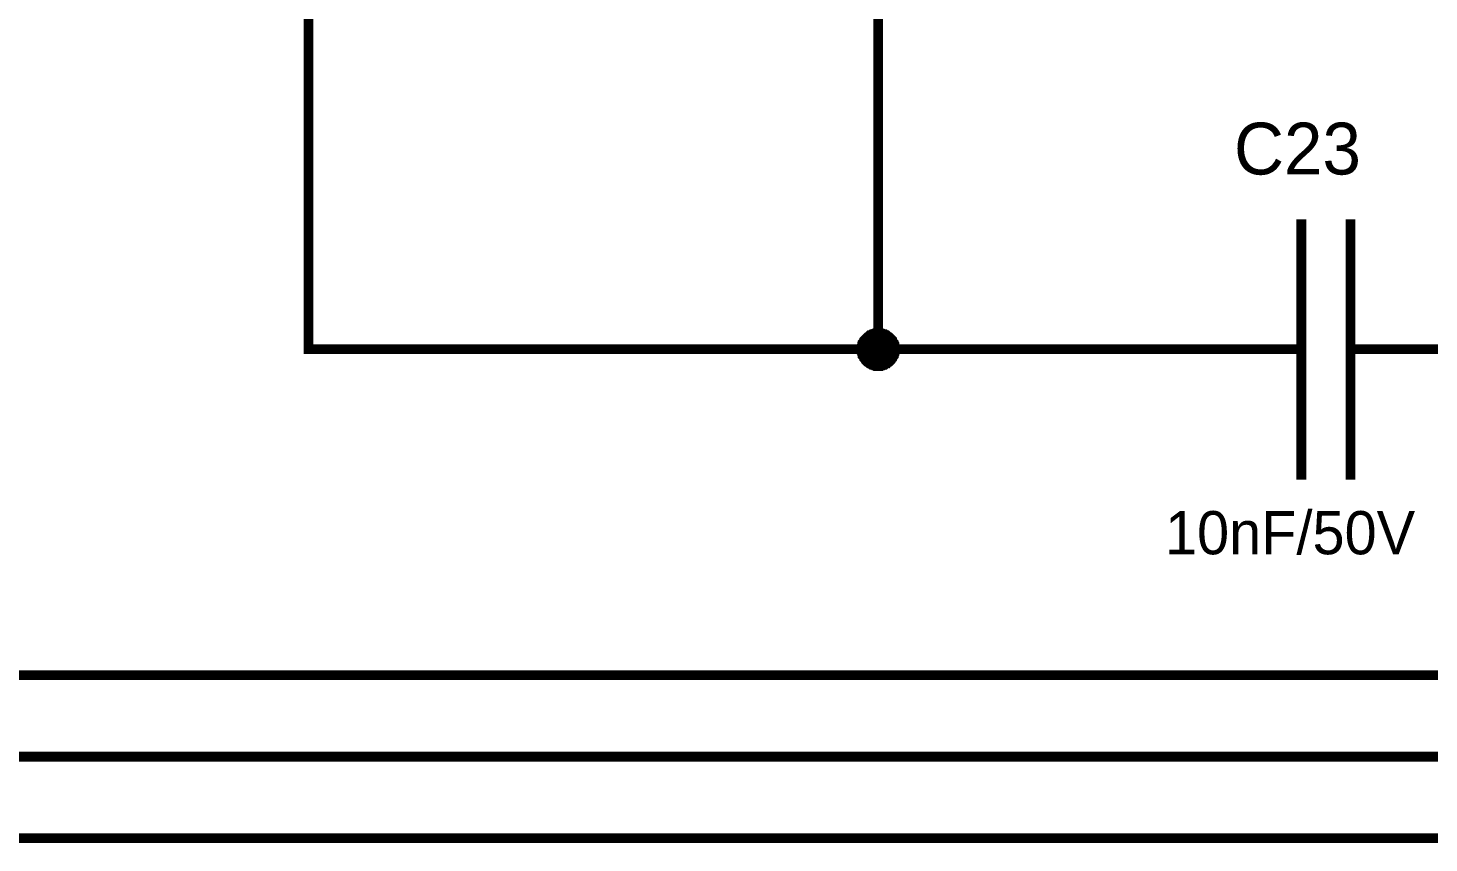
# Model space of a CAD drawing. Header units: millimetres. Extents: x 0 to 420, y 0 to 297.
# Drawn here: x 233.88 to 276.9, y 189.85 to 214.86 of the extents above; entities that cross this region are included whole.
import ezdxf

# ---------------------------------------------------------------- set-up
doc = ezdxf.new("R2010")
doc.units = ezdxf.units.MM
doc.layers.add('Sheet', color=255, linetype='Continuous')

msp = doc.modelspace()

# ---------------------------------------------------------------- linework, layer by layer
at = {"layer": 'Sheet'}
for points, const_width in [([(269.981, 204.999), (259.984, 204.999), (242.49, 204.999), (242.49, 224.985), (242.49, 237.487), (242.49, 252.49), (248.746, 252.49)], 0.3), ([(262.483, 219.985), (259.984, 219.985), (259.984, 204.999)], 0.3), ([(272.977, 208.99), (272.977, 200.992)], 0.3), ([(274.483, 208.99), (274.483, 200.992)], 0.3), ([(259.471, 204.999), (259.471, 205.032), (259.471, 205.049), (259.471, 205.082), (259.488, 205.098), (259.488, 205.131), (259.488, 205.148), (259.504, 205.164), (259.504, 205.198), (259.521, 205.214), (259.537, 205.231), (259.554, 205.264), (259.554, 205.28), (259.57, 205.297), (259.587, 205.314), (259.604, 205.33), (259.62, 205.347), (259.637, 205.363), (259.653, 205.38), (259.686, 205.396), (259.703, 205.413), (259.719, 205.429), (259.736, 205.429), (259.769, 205.446), (259.786, 205.463), (259.802, 205.463), (259.835, 205.479), (259.852, 205.479), (259.885, 205.479), (259.901, 205.496), (259.935, 205.496), (259.951, 205.496), (259.984, 205.496)], 0.3), ([(259.471, 204.999), (259.471, 205.032), (259.471, 205.049), (259.471, 205.082), (259.488, 205.098), (259.488, 205.131), (259.488, 205.148), (259.504, 205.164), (259.504, 205.198), (259.521, 205.214), (259.537, 205.231), (259.554, 205.264), (259.554, 205.28), (259.57, 205.297), (259.587, 205.314), (259.604, 205.33), (259.62, 205.347), (259.637, 205.363), (259.653, 205.38), (259.686, 205.396), (259.703, 205.413), (259.719, 205.429), (259.736, 205.429), (259.769, 205.446), (259.786, 205.463), (259.802, 205.463), (259.835, 205.479), (259.852, 205.479), (259.885, 205.479), (259.901, 205.496), (259.935, 205.496), (259.951, 205.496), (259.984, 205.496)], 0.3), ([(259.471, 204.999), (259.471, 205.032), (259.471, 205.049), (259.471, 205.082), (259.488, 205.098), (259.488, 205.131), (259.488, 205.148), (259.504, 205.164), (259.504, 205.198), (259.521, 205.214), (259.537, 205.231), (259.554, 205.264), (259.554, 205.28), (259.57, 205.297), (259.587, 205.314), (259.604, 205.33), (259.62, 205.347), (259.637, 205.363), (259.653, 205.38), (259.686, 205.396), (259.703, 205.413), (259.719, 205.429), (259.736, 205.429), (259.769, 205.446), (259.786, 205.463), (259.802, 205.463), (259.835, 205.479), (259.852, 205.479), (259.885, 205.479), (259.901, 205.496), (259.935, 205.496), (259.951, 205.496), (259.984, 205.496)], 0.3), ([(259.471, 204.999), (259.471, 205.032), (259.471, 205.049), (259.471, 205.082), (259.488, 205.098), (259.488, 205.131), (259.488, 205.148), (259.504, 205.164), (259.504, 205.198), (259.521, 205.214), (259.537, 205.231), (259.554, 205.264), (259.554, 205.28), (259.57, 205.297), (259.587, 205.314), (259.604, 205.33), (259.62, 205.347), (259.637, 205.363), (259.653, 205.38), (259.686, 205.396), (259.703, 205.413), (259.719, 205.429), (259.736, 205.429), (259.769, 205.446), (259.786, 205.463), (259.802, 205.463), (259.835, 205.479), (259.852, 205.479), (259.885, 205.479), (259.901, 205.496), (259.935, 205.496), (259.951, 205.496), (259.984, 205.496)], 0.3), ([(259.984, 205.496), (259.984, 205.496)], 0.3), ([(259.984, 205.496), (260.017, 205.496), (260.034, 205.496), (260.067, 205.496), (260.084, 205.479), (260.117, 205.479), (260.133, 205.479), (260.166, 205.463), (260.183, 205.463), (260.199, 205.446), (260.233, 205.429), (260.249, 205.429), (260.266, 205.413), (260.282, 205.396), (260.315, 205.38), (260.332, 205.363), (260.348, 205.347), (260.365, 205.33), (260.381, 205.314), (260.398, 205.297), (260.415, 205.28), (260.415, 205.264), (260.431, 205.231), (260.448, 205.214), (260.464, 205.198), (260.464, 205.164), (260.481, 205.148), (260.481, 205.131), (260.481, 205.098), (260.497, 205.082), (260.497, 205.049), (260.497, 205.032), (260.497, 204.999)], 0.3), ([(259.984, 205.496), (259.984, 205.496)], 0.3), ([(259.984, 205.496), (260.017, 205.496), (260.034, 205.496), (260.067, 205.496), (260.084, 205.479), (260.117, 205.479), (260.133, 205.479), (260.166, 205.463), (260.183, 205.463), (260.199, 205.446), (260.233, 205.429), (260.249, 205.429), (260.266, 205.413), (260.282, 205.396), (260.315, 205.38), (260.332, 205.363), (260.348, 205.347), (260.365, 205.33), (260.381, 205.314), (260.398, 205.297), (260.415, 205.28), (260.415, 205.264), (260.431, 205.231), (260.448, 205.214), (260.464, 205.198), (260.464, 205.164), (260.481, 205.148), (260.481, 205.131), (260.481, 205.098), (260.497, 205.082), (260.497, 205.049), (260.497, 205.032), (260.497, 204.999)], 0.3), ([(259.984, 205.496), (259.984, 205.496)], 0.3), ([(259.984, 205.496), (260.017, 205.496), (260.034, 205.496), (260.067, 205.496), (260.084, 205.479), (260.117, 205.479), (260.133, 205.479), (260.166, 205.463), (260.183, 205.463), (260.199, 205.446), (260.233, 205.429), (260.249, 205.429), (260.266, 205.413), (260.282, 205.396), (260.315, 205.38), (260.332, 205.363), (260.348, 205.347), (260.365, 205.33), (260.381, 205.314), (260.398, 205.297), (260.415, 205.28), (260.415, 205.264), (260.431, 205.231), (260.448, 205.214), (260.464, 205.198), (260.464, 205.164), (260.481, 205.148), (260.481, 205.131), (260.481, 205.098), (260.497, 205.082), (260.497, 205.049), (260.497, 205.032), (260.497, 204.999)], 0.3), ([(259.984, 205.496), (259.984, 205.496)], 0.3), ([(259.984, 205.496), (260.017, 205.496), (260.034, 205.496), (260.067, 205.496), (260.084, 205.479), (260.117, 205.479), (260.133, 205.479), (260.166, 205.463), (260.183, 205.463), (260.199, 205.446), (260.233, 205.429), (260.249, 205.429), (260.266, 205.413), (260.282, 205.396), (260.315, 205.38), (260.332, 205.363), (260.348, 205.347), (260.365, 205.33), (260.381, 205.314), (260.398, 205.297), (260.415, 205.28), (260.415, 205.264), (260.431, 205.231), (260.448, 205.214), (260.464, 205.198), (260.464, 205.164), (260.481, 205.148), (260.481, 205.131), (260.481, 205.098), (260.497, 205.082), (260.497, 205.049), (260.497, 205.032), (260.497, 204.999)], 0.3), ([(259.471, 204.999), (259.471, 205.032), (259.471, 205.049), (259.471, 205.082), (259.488, 205.098), (259.488, 205.131), (259.488, 205.148), (259.504, 205.164), (259.504, 205.198), (259.521, 205.214), (259.537, 205.231), (259.554, 205.264), (259.554, 205.28), (259.57, 205.297), (259.587, 205.314), (259.604, 205.33), (259.62, 205.347), (259.637, 205.363), (259.653, 205.38), (259.686, 205.396), (259.703, 205.413), (259.719, 205.429), (259.736, 205.429), (259.769, 205.446), (259.786, 205.463), (259.802, 205.463), (259.835, 205.479), (259.852, 205.479), (259.885, 205.479), (259.901, 205.496), (259.935, 205.496), (259.951, 205.496), (259.984, 205.496)], 0.0991), ([(259.471, 204.999), (259.471, 205.032), (259.471, 205.049), (259.471, 205.082), (259.488, 205.098), (259.488, 205.131), (259.488, 205.148), (259.504, 205.164), (259.504, 205.198), (259.521, 205.214), (259.537, 205.231), (259.554, 205.264), (259.554, 205.28), (259.57, 205.297), (259.587, 205.314), (259.604, 205.33), (259.62, 205.347), (259.637, 205.363), (259.653, 205.38), (259.686, 205.396), (259.703, 205.413), (259.719, 205.429), (259.736, 205.429), (259.769, 205.446), (259.786, 205.463), (259.802, 205.463), (259.835, 205.479), (259.852, 205.479), (259.885, 205.479), (259.901, 205.496), (259.935, 205.496), (259.951, 205.496), (259.984, 205.496)], 0.0991), ([(259.471, 204.999), (259.471, 205.032), (259.471, 205.049), (259.471, 205.082), (259.488, 205.098), (259.488, 205.131), (259.488, 205.148), (259.504, 205.164), (259.504, 205.198), (259.521, 205.214), (259.537, 205.231), (259.554, 205.264), (259.554, 205.28), (259.57, 205.297), (259.587, 205.314), (259.604, 205.33), (259.62, 205.347), (259.637, 205.363), (259.653, 205.38), (259.686, 205.396), (259.703, 205.413), (259.719, 205.429), (259.736, 205.429), (259.769, 205.446), (259.786, 205.463), (259.802, 205.463), (259.835, 205.479), (259.852, 205.479), (259.885, 205.479), (259.901, 205.496), (259.935, 205.496), (259.951, 205.496), (259.984, 205.496)], 0.0991), ([(259.471, 204.999), (259.471, 205.032), (259.471, 205.049), (259.471, 205.082), (259.488, 205.098), (259.488, 205.131), (259.488, 205.148), (259.504, 205.164), (259.504, 205.198), (259.521, 205.214), (259.537, 205.231), (259.554, 205.264), (259.554, 205.28), (259.57, 205.297), (259.587, 205.314), (259.604, 205.33), (259.62, 205.347), (259.637, 205.363), (259.653, 205.38), (259.686, 205.396), (259.703, 205.413), (259.719, 205.429), (259.736, 205.429), (259.769, 205.446), (259.786, 205.463), (259.802, 205.463), (259.835, 205.479), (259.852, 205.479), (259.885, 205.479), (259.901, 205.496), (259.935, 205.496), (259.951, 205.496), (259.984, 205.496)], 0.0991), ([(259.984, 205.496), (259.984, 205.496)], 0.0991), ([(259.984, 205.496), (260.017, 205.496), (260.034, 205.496), (260.067, 205.496), (260.084, 205.479), (260.117, 205.479), (260.133, 205.479), (260.166, 205.463), (260.183, 205.463), (260.199, 205.446), (260.233, 205.429), (260.249, 205.429), (260.266, 205.413), (260.282, 205.396), (260.315, 205.38), (260.332, 205.363), (260.348, 205.347), (260.365, 205.33), (260.381, 205.314), (260.398, 205.297), (260.415, 205.28), (260.415, 205.264), (260.431, 205.231), (260.448, 205.214), (260.464, 205.198), (260.464, 205.164), (260.481, 205.148), (260.481, 205.131), (260.481, 205.098), (260.497, 205.082), (260.497, 205.049), (260.497, 205.032), (260.497, 204.999)], 0.0991), ([(259.984, 205.496), (259.984, 205.496)], 0.0991), ([(259.984, 205.496), (260.017, 205.496), (260.034, 205.496), (260.067, 205.496), (260.084, 205.479), (260.117, 205.479), (260.133, 205.479), (260.166, 205.463), (260.183, 205.463), (260.199, 205.446), (260.233, 205.429), (260.249, 205.429), (260.266, 205.413), (260.282, 205.396), (260.315, 205.38), (260.332, 205.363), (260.348, 205.347), (260.365, 205.33), (260.381, 205.314), (260.398, 205.297), (260.415, 205.28), (260.415, 205.264), (260.431, 205.231), (260.448, 205.214), (260.464, 205.198), (260.464, 205.164), (260.481, 205.148), (260.481, 205.131), (260.481, 205.098), (260.497, 205.082), (260.497, 205.049), (260.497, 205.032), (260.497, 204.999)], 0.0991), ([(259.984, 205.496), (259.984, 205.496)], 0.0991), ([(259.984, 205.496), (260.017, 205.496), (260.034, 205.496), (260.067, 205.496), (260.084, 205.479), (260.117, 205.479), (260.133, 205.479), (260.166, 205.463), (260.183, 205.463), (260.199, 205.446), (260.233, 205.429), (260.249, 205.429), (260.266, 205.413), (260.282, 205.396), (260.315, 205.38), (260.332, 205.363), (260.348, 205.347), (260.365, 205.33), (260.381, 205.314), (260.398, 205.297), (260.415, 205.28), (260.415, 205.264), (260.431, 205.231), (260.448, 205.214), (260.464, 205.198), (260.464, 205.164), (260.481, 205.148), (260.481, 205.131), (260.481, 205.098), (260.497, 205.082), (260.497, 205.049), (260.497, 205.032), (260.497, 204.999)], 0.0991), ([(259.984, 205.496), (259.984, 205.496)], 0.0991), ([(259.984, 205.496), (260.017, 205.496), (260.034, 205.496), (260.067, 205.496), (260.084, 205.479), (260.117, 205.479), (260.133, 205.479), (260.166, 205.463), (260.183, 205.463), (260.199, 205.446), (260.233, 205.429), (260.249, 205.429), (260.266, 205.413), (260.282, 205.396), (260.315, 205.38), (260.332, 205.363), (260.348, 205.347), (260.365, 205.33), (260.381, 205.314), (260.398, 205.297), (260.415, 205.28), (260.415, 205.264), (260.431, 205.231), (260.448, 205.214), (260.464, 205.198), (260.464, 205.164), (260.481, 205.148), (260.481, 205.131), (260.481, 205.098), (260.497, 205.082), (260.497, 205.049), (260.497, 205.032), (260.497, 204.999)], 0.0991), ([(259.984, 204.486), (259.951, 204.486), (259.935, 204.486), (259.901, 204.486), (259.885, 204.502), (259.852, 204.502), (259.835, 204.502), (259.802, 204.519), (259.786, 204.519), (259.769, 204.535), (259.736, 204.552), (259.719, 204.568), (259.703, 204.568), (259.686, 204.585), (259.653, 204.601), (259.637, 204.618), (259.62, 204.635), (259.604, 204.651), (259.587, 204.668), (259.57, 204.701), (259.554, 204.717), (259.554, 204.734), (259.537, 204.751), (259.521, 204.784), (259.504, 204.8), (259.504, 204.817), (259.488, 204.85), (259.488, 204.866), (259.488, 204.9), (259.471, 204.916), (259.471, 204.949), (259.471, 204.966), (259.471, 204.999)], 0.3), ([(259.471, 204.999), (259.471, 204.999)], 0.3), ([(259.984, 204.486), (259.951, 204.486), (259.935, 204.486), (259.901, 204.486), (259.885, 204.502), (259.852, 204.502), (259.835, 204.502), (259.802, 204.519), (259.786, 204.519), (259.769, 204.535), (259.736, 204.552), (259.719, 204.568), (259.703, 204.568), (259.686, 204.585), (259.653, 204.601), (259.637, 204.618), (259.62, 204.635), (259.604, 204.651), (259.587, 204.668), (259.57, 204.701), (259.554, 204.717), (259.554, 204.734), (259.537, 204.751), (259.521, 204.784), (259.504, 204.8), (259.504, 204.817), (259.488, 204.85), (259.488, 204.866), (259.488, 204.9), (259.471, 204.916), (259.471, 204.949), (259.471, 204.966), (259.471, 204.999)], 0.3), ([(259.471, 204.999), (259.471, 204.999)], 0.3), ([(259.984, 204.486), (259.951, 204.486), (259.935, 204.486), (259.901, 204.486), (259.885, 204.502), (259.852, 204.502), (259.835, 204.502), (259.802, 204.519), (259.786, 204.519), (259.769, 204.535), (259.736, 204.552), (259.719, 204.568), (259.703, 204.568), (259.686, 204.585), (259.653, 204.601), (259.637, 204.618), (259.62, 204.635), (259.604, 204.651), (259.587, 204.668), (259.57, 204.701), (259.554, 204.717), (259.554, 204.734), (259.537, 204.751), (259.521, 204.784), (259.504, 204.8), (259.504, 204.817), (259.488, 204.85), (259.488, 204.866), (259.488, 204.9), (259.471, 204.916), (259.471, 204.949), (259.471, 204.966), (259.471, 204.999)], 0.3), ([(259.471, 204.999), (259.471, 204.999)], 0.3), ([(259.984, 204.486), (259.951, 204.486), (259.935, 204.486), (259.901, 204.486), (259.885, 204.502), (259.852, 204.502), (259.835, 204.502), (259.802, 204.519), (259.786, 204.519), (259.769, 204.535), (259.736, 204.552), (259.719, 204.568), (259.703, 204.568), (259.686, 204.585), (259.653, 204.601), (259.637, 204.618), (259.62, 204.635), (259.604, 204.651), (259.587, 204.668), (259.57, 204.701), (259.554, 204.717), (259.554, 204.734), (259.537, 204.751), (259.521, 204.784), (259.504, 204.8), (259.504, 204.817), (259.488, 204.85), (259.488, 204.866), (259.488, 204.9), (259.471, 204.916), (259.471, 204.949), (259.471, 204.966), (259.471, 204.999)], 0.3), ([(259.471, 204.999), (259.471, 204.999)], 0.3), ([(259.984, 204.486), (259.951, 204.486), (259.935, 204.486), (259.901, 204.486), (259.885, 204.502), (259.852, 204.502), (259.835, 204.502), (259.802, 204.519), (259.786, 204.519), (259.769, 204.535), (259.736, 204.552), (259.719, 204.568), (259.703, 204.568), (259.686, 204.585), (259.653, 204.601), (259.637, 204.618), (259.62, 204.635), (259.604, 204.651), (259.587, 204.668), (259.57, 204.701), (259.554, 204.717), (259.554, 204.734), (259.537, 204.751), (259.521, 204.784), (259.504, 204.8), (259.504, 204.817), (259.488, 204.85), (259.488, 204.866), (259.488, 204.9), (259.471, 204.916), (259.471, 204.949), (259.471, 204.966), (259.471, 204.999)], 0.0991), ([(259.471, 204.999), (259.471, 204.999)], 0.0991), ([(259.984, 204.486), (259.951, 204.486), (259.935, 204.486), (259.901, 204.486), (259.885, 204.502), (259.852, 204.502), (259.835, 204.502), (259.802, 204.519), (259.786, 204.519), (259.769, 204.535), (259.736, 204.552), (259.719, 204.568), (259.703, 204.568), (259.686, 204.585), (259.653, 204.601), (259.637, 204.618), (259.62, 204.635), (259.604, 204.651), (259.587, 204.668), (259.57, 204.701), (259.554, 204.717), (259.554, 204.734), (259.537, 204.751), (259.521, 204.784), (259.504, 204.8), (259.504, 204.817), (259.488, 204.85), (259.488, 204.866), (259.488, 204.9), (259.471, 204.916), (259.471, 204.949), (259.471, 204.966), (259.471, 204.999)], 0.0991), ([(259.471, 204.999), (259.471, 204.999)], 0.0991), ([(259.984, 204.486), (259.951, 204.486), (259.935, 204.486), (259.901, 204.486), (259.885, 204.502), (259.852, 204.502), (259.835, 204.502), (259.802, 204.519), (259.786, 204.519), (259.769, 204.535), (259.736, 204.552), (259.719, 204.568), (259.703, 204.568), (259.686, 204.585), (259.653, 204.601), (259.637, 204.618), (259.62, 204.635), (259.604, 204.651), (259.587, 204.668), (259.57, 204.701), (259.554, 204.717), (259.554, 204.734), (259.537, 204.751), (259.521, 204.784), (259.504, 204.8), (259.504, 204.817), (259.488, 204.85), (259.488, 204.866), (259.488, 204.9), (259.471, 204.916), (259.471, 204.949), (259.471, 204.966), (259.471, 204.999)], 0.0991), ([(259.471, 204.999), (259.471, 204.999)], 0.0991), ([(259.984, 204.486), (259.951, 204.486), (259.935, 204.486), (259.901, 204.486), (259.885, 204.502), (259.852, 204.502), (259.835, 204.502), (259.802, 204.519), (259.786, 204.519), (259.769, 204.535), (259.736, 204.552), (259.719, 204.568), (259.703, 204.568), (259.686, 204.585), (259.653, 204.601), (259.637, 204.618), (259.62, 204.635), (259.604, 204.651), (259.587, 204.668), (259.57, 204.701), (259.554, 204.717), (259.554, 204.734), (259.537, 204.751), (259.521, 204.784), (259.504, 204.8), (259.504, 204.817), (259.488, 204.85), (259.488, 204.866), (259.488, 204.9), (259.471, 204.916), (259.471, 204.949), (259.471, 204.966), (259.471, 204.999)], 0.0991), ([(259.471, 204.999), (259.471, 204.999)], 0.0991), ([(260.497, 204.999), (260.497, 204.966), (260.497, 204.949), (260.497, 204.916), (260.481, 204.9), (260.481, 204.866), (260.481, 204.85), (260.464, 204.817), (260.464, 204.8), (260.448, 204.784), (260.431, 204.751), (260.415, 204.734), (260.415, 204.717), (260.398, 204.701), (260.381, 204.668), (260.365, 204.651), (260.348, 204.635), (260.332, 204.618), (260.315, 204.601), (260.282, 204.585), (260.266, 204.568), (260.249, 204.568), (260.233, 204.552), (260.199, 204.535), (260.183, 204.519), (260.166, 204.519), (260.133, 204.502), (260.117, 204.502), (260.084, 204.502), (260.067, 204.486), (260.034, 204.486), (260.017, 204.486), (259.984, 204.486)], 0.3), ([(260.497, 204.999), (260.497, 204.966), (260.497, 204.949), (260.497, 204.916), (260.481, 204.9), (260.481, 204.866), (260.481, 204.85), (260.464, 204.817), (260.464, 204.8), (260.448, 204.784), (260.431, 204.751), (260.415, 204.734), (260.415, 204.717), (260.398, 204.701), (260.381, 204.668), (260.365, 204.651), (260.348, 204.635), (260.332, 204.618), (260.315, 204.601), (260.282, 204.585), (260.266, 204.568), (260.249, 204.568), (260.233, 204.552), (260.199, 204.535), (260.183, 204.519), (260.166, 204.519), (260.133, 204.502), (260.117, 204.502), (260.084, 204.502), (260.067, 204.486), (260.034, 204.486), (260.017, 204.486), (259.984, 204.486)], 0.3), ([(260.497, 204.999), (260.497, 204.966), (260.497, 204.949), (260.497, 204.916), (260.481, 204.9), (260.481, 204.866), (260.481, 204.85), (260.464, 204.817), (260.464, 204.8), (260.448, 204.784), (260.431, 204.751), (260.415, 204.734), (260.415, 204.717), (260.398, 204.701), (260.381, 204.668), (260.365, 204.651), (260.348, 204.635), (260.332, 204.618), (260.315, 204.601), (260.282, 204.585), (260.266, 204.568), (260.249, 204.568), (260.233, 204.552), (260.199, 204.535), (260.183, 204.519), (260.166, 204.519), (260.133, 204.502), (260.117, 204.502), (260.084, 204.502), (260.067, 204.486), (260.034, 204.486), (260.017, 204.486), (259.984, 204.486)], 0.3), ([(260.497, 204.999), (260.497, 204.966), (260.497, 204.949), (260.497, 204.916), (260.481, 204.9), (260.481, 204.866), (260.481, 204.85), (260.464, 204.817), (260.464, 204.8), (260.448, 204.784), (260.431, 204.751), (260.415, 204.734), (260.415, 204.717), (260.398, 204.701), (260.381, 204.668), (260.365, 204.651), (260.348, 204.635), (260.332, 204.618), (260.315, 204.601), (260.282, 204.585), (260.266, 204.568), (260.249, 204.568), (260.233, 204.552), (260.199, 204.535), (260.183, 204.519), (260.166, 204.519), (260.133, 204.502), (260.117, 204.502), (260.084, 204.502), (260.067, 204.486), (260.034, 204.486), (260.017, 204.486), (259.984, 204.486)], 0.3), ([(260.497, 204.999), (260.497, 204.966), (260.497, 204.949), (260.497, 204.916), (260.481, 204.9), (260.481, 204.866), (260.481, 204.85), (260.464, 204.817), (260.464, 204.8), (260.448, 204.784), (260.431, 204.751), (260.415, 204.734), (260.415, 204.717), (260.398, 204.701), (260.381, 204.668), (260.365, 204.651), (260.348, 204.635), (260.332, 204.618), (260.315, 204.601), (260.282, 204.585), (260.266, 204.568), (260.249, 204.568), (260.233, 204.552), (260.199, 204.535), (260.183, 204.519), (260.166, 204.519), (260.133, 204.502), (260.117, 204.502), (260.084, 204.502), (260.067, 204.486), (260.034, 204.486), (260.017, 204.486), (259.984, 204.486)], 0.0991), ([(260.497, 204.999), (260.497, 204.966), (260.497, 204.949), (260.497, 204.916), (260.481, 204.9), (260.481, 204.866), (260.481, 204.85), (260.464, 204.817), (260.464, 204.8), (260.448, 204.784), (260.431, 204.751), (260.415, 204.734), (260.415, 204.717), (260.398, 204.701), (260.381, 204.668), (260.365, 204.651), (260.348, 204.635), (260.332, 204.618), (260.315, 204.601), (260.282, 204.585), (260.266, 204.568), (260.249, 204.568), (260.233, 204.552), (260.199, 204.535), (260.183, 204.519), (260.166, 204.519), (260.133, 204.502), (260.117, 204.502), (260.084, 204.502), (260.067, 204.486), (260.034, 204.486), (260.017, 204.486), (259.984, 204.486)], 0.0991), ([(260.497, 204.999), (260.497, 204.966), (260.497, 204.949), (260.497, 204.916), (260.481, 204.9), (260.481, 204.866), (260.481, 204.85), (260.464, 204.817), (260.464, 204.8), (260.448, 204.784), (260.431, 204.751), (260.415, 204.734), (260.415, 204.717), (260.398, 204.701), (260.381, 204.668), (260.365, 204.651), (260.348, 204.635), (260.332, 204.618), (260.315, 204.601), (260.282, 204.585), (260.266, 204.568), (260.249, 204.568), (260.233, 204.552), (260.199, 204.535), (260.183, 204.519), (260.166, 204.519), (260.133, 204.502), (260.117, 204.502), (260.084, 204.502), (260.067, 204.486), (260.034, 204.486), (260.017, 204.486), (259.984, 204.486)], 0.0991), ([(260.497, 204.999), (260.497, 204.966), (260.497, 204.949), (260.497, 204.916), (260.481, 204.9), (260.481, 204.866), (260.481, 204.85), (260.464, 204.817), (260.464, 204.8), (260.448, 204.784), (260.431, 204.751), (260.415, 204.734), (260.415, 204.717), (260.398, 204.701), (260.381, 204.668), (260.365, 204.651), (260.348, 204.635), (260.332, 204.618), (260.315, 204.601), (260.282, 204.585), (260.266, 204.568), (260.249, 204.568), (260.233, 204.552), (260.199, 204.535), (260.183, 204.519), (260.166, 204.519), (260.133, 204.502), (260.117, 204.502), (260.084, 204.502), (260.067, 204.486), (260.034, 204.486), (260.017, 204.486), (259.984, 204.486)], 0.0991), ([(260.497, 204.999), (260.497, 204.999), (260.497, 204.999), (260.497, 204.999), (260.497, 204.999), (260.497, 204.999), (260.497, 204.999), (260.497, 204.999), (260.497, 204.999), (260.497, 204.999), (260.497, 204.999), (260.497, 204.999), (260.497, 204.999), (260.497, 204.999), (260.497, 204.999), (260.497, 204.999), (260.497, 204.999), (260.497, 204.999), (260.497, 204.999), (260.497, 204.999), (260.497, 204.999), (260.497, 204.999), (260.497, 204.999), (260.497, 204.999), (260.497, 204.999), (260.497, 204.999), (260.497, 204.999), (260.497, 204.999), (260.497, 204.999), (260.497, 204.999), (260.497, 204.999), (260.497, 204.999), (260.497, 204.999)], 0.3), ([(260.497, 204.999), (260.497, 204.999)], 0.3), ([(260.497, 204.999), (260.497, 204.999), (260.497, 204.999), (260.497, 204.999), (260.497, 204.999), (260.497, 204.999), (260.497, 204.999), (260.497, 204.999), (260.497, 204.999), (260.497, 204.999), (260.497, 204.999), (260.497, 204.999), (260.497, 204.999), (260.497, 204.999), (260.497, 204.999), (260.497, 204.999), (260.497, 204.999), (260.497, 204.999), (260.497, 204.999), (260.497, 204.999), (260.497, 204.999), (260.497, 204.999), (260.497, 204.999), (260.497, 204.999), (260.497, 204.999), (260.497, 204.999), (260.497, 204.999), (260.497, 204.999), (260.497, 204.999), (260.497, 204.999), (260.497, 204.999), (260.497, 204.999), (260.497, 204.999)], 0.3), ([(260.497, 204.999), (260.497, 204.999)], 0.3), ([(260.497, 204.999), (260.497, 204.999), (260.497, 204.999), (260.497, 204.999), (260.497, 204.999), (260.497, 204.999), (260.497, 204.999), (260.497, 204.999), (260.497, 204.999), (260.497, 204.999), (260.497, 204.999), (260.497, 204.999), (260.497, 204.999), (260.497, 204.999), (260.497, 204.999), (260.497, 204.999), (260.497, 204.999), (260.497, 204.999), (260.497, 204.999), (260.497, 204.999), (260.497, 204.999), (260.497, 204.999), (260.497, 204.999), (260.497, 204.999), (260.497, 204.999), (260.497, 204.999), (260.497, 204.999), (260.497, 204.999), (260.497, 204.999), (260.497, 204.999), (260.497, 204.999), (260.497, 204.999), (260.497, 204.999)], 0.3), ([(260.497, 204.999), (260.497, 204.999)], 0.3), ([(260.497, 204.999), (260.497, 204.999), (260.497, 204.999), (260.497, 204.999), (260.497, 204.999), (260.497, 204.999), (260.497, 204.999), (260.497, 204.999), (260.497, 204.999), (260.497, 204.999), (260.497, 204.999), (260.497, 204.999), (260.497, 204.999), (260.497, 204.999), (260.497, 204.999), (260.497, 204.999), (260.497, 204.999), (260.497, 204.999), (260.497, 204.999), (260.497, 204.999), (260.497, 204.999), (260.497, 204.999), (260.497, 204.999), (260.497, 204.999), (260.497, 204.999), (260.497, 204.999), (260.497, 204.999), (260.497, 204.999), (260.497, 204.999), (260.497, 204.999), (260.497, 204.999), (260.497, 204.999), (260.497, 204.999)], 0.3), ([(260.497, 204.999), (260.497, 204.999)], 0.3), ([(260.497, 204.999), (260.497, 204.999), (260.497, 204.999), (260.497, 204.999), (260.497, 204.999), (260.497, 204.999), (260.497, 204.999), (260.497, 204.999), (260.497, 204.999), (260.497, 204.999), (260.497, 204.999), (260.497, 204.999), (260.497, 204.999), (260.497, 204.999), (260.497, 204.999), (260.497, 204.999), (260.497, 204.999), (260.497, 204.999), (260.497, 204.999), (260.497, 204.999), (260.497, 204.999), (260.497, 204.999), (260.497, 204.999), (260.497, 204.999), (260.497, 204.999), (260.497, 204.999), (260.497, 204.999), (260.497, 204.999), (260.497, 204.999), (260.497, 204.999), (260.497, 204.999), (260.497, 204.999), (260.497, 204.999)], 0.0991), ([(260.497, 204.999), (260.497, 204.999)], 0.0991), ([(260.497, 204.999), (260.497, 204.999), (260.497, 204.999), (260.497, 204.999), (260.497, 204.999), (260.497, 204.999), (260.497, 204.999), (260.497, 204.999), (260.497, 204.999), (260.497, 204.999), (260.497, 204.999), (260.497, 204.999), (260.497, 204.999), (260.497, 204.999), (260.497, 204.999), (260.497, 204.999), (260.497, 204.999), (260.497, 204.999), (260.497, 204.999), (260.497, 204.999), (260.497, 204.999), (260.497, 204.999), (260.497, 204.999), (260.497, 204.999), (260.497, 204.999), (260.497, 204.999), (260.497, 204.999), (260.497, 204.999), (260.497, 204.999), (260.497, 204.999), (260.497, 204.999), (260.497, 204.999), (260.497, 204.999)], 0.0991), ([(260.497, 204.999), (260.497, 204.999)], 0.0991), ([(260.497, 204.999), (260.497, 204.999), (260.497, 204.999), (260.497, 204.999), (260.497, 204.999), (260.497, 204.999), (260.497, 204.999), (260.497, 204.999), (260.497, 204.999), (260.497, 204.999), (260.497, 204.999), (260.497, 204.999), (260.497, 204.999), (260.497, 204.999), (260.497, 204.999), (260.497, 204.999), (260.497, 204.999), (260.497, 204.999), (260.497, 204.999), (260.497, 204.999), (260.497, 204.999), (260.497, 204.999), (260.497, 204.999), (260.497, 204.999), (260.497, 204.999), (260.497, 204.999), (260.497, 204.999), (260.497, 204.999), (260.497, 204.999), (260.497, 204.999), (260.497, 204.999), (260.497, 204.999), (260.497, 204.999)], 0.0991), ([(260.497, 204.999), (260.497, 204.999)], 0.0991), ([(260.497, 204.999), (260.497, 204.999), (260.497, 204.999), (260.497, 204.999), (260.497, 204.999), (260.497, 204.999), (260.497, 204.999), (260.497, 204.999), (260.497, 204.999), (260.497, 204.999), (260.497, 204.999), (260.497, 204.999), (260.497, 204.999), (260.497, 204.999), (260.497, 204.999), (260.497, 204.999), (260.497, 204.999), (260.497, 204.999), (260.497, 204.999), (260.497, 204.999), (260.497, 204.999), (260.497, 204.999), (260.497, 204.999), (260.497, 204.999), (260.497, 204.999), (260.497, 204.999), (260.497, 204.999), (260.497, 204.999), (260.497, 204.999), (260.497, 204.999), (260.497, 204.999), (260.497, 204.999), (260.497, 204.999)], 0.0991), ([(260.497, 204.999), (260.497, 204.999)], 0.0991), ([(272.977, 204.999), (269.981, 204.999)], 0.3), ([(274.483, 204.999), (277.479, 204.999)], 0.3), ([(347.44, 194.997), (213.757, 194.997), (72.576, 194.997)], 0.3), ([(347.44, 192.497), (222.496, 192.497), (72.576, 192.497)], 0.3), ([(347.44, 189.997), (205.018, 189.997), (72.576, 189.997)], 0.3)]:
    msp.add_lwpolyline(points, dxfattribs=dict(at, const_width=const_width))
at = {"layer": 'Sheet', "const_width": 0.508}
msp.add_lwpolyline([(259.746, 205, 1), (260.254, 205, 1)], format="xyb", close=True, dxfattribs=at)

# ---------------------------------------------------------------- texts
at = {"layer": 'Sheet'}
for s, height, p in [('C23', 1.5897, (270.908, 210.364)), ('10nF/50V', 1.3247, (268.789, 198.707))]:
    msp.add_text(s, height=height, dxfattribs=at).set_placement(p)

doc.saveas('drawing.dxf')
